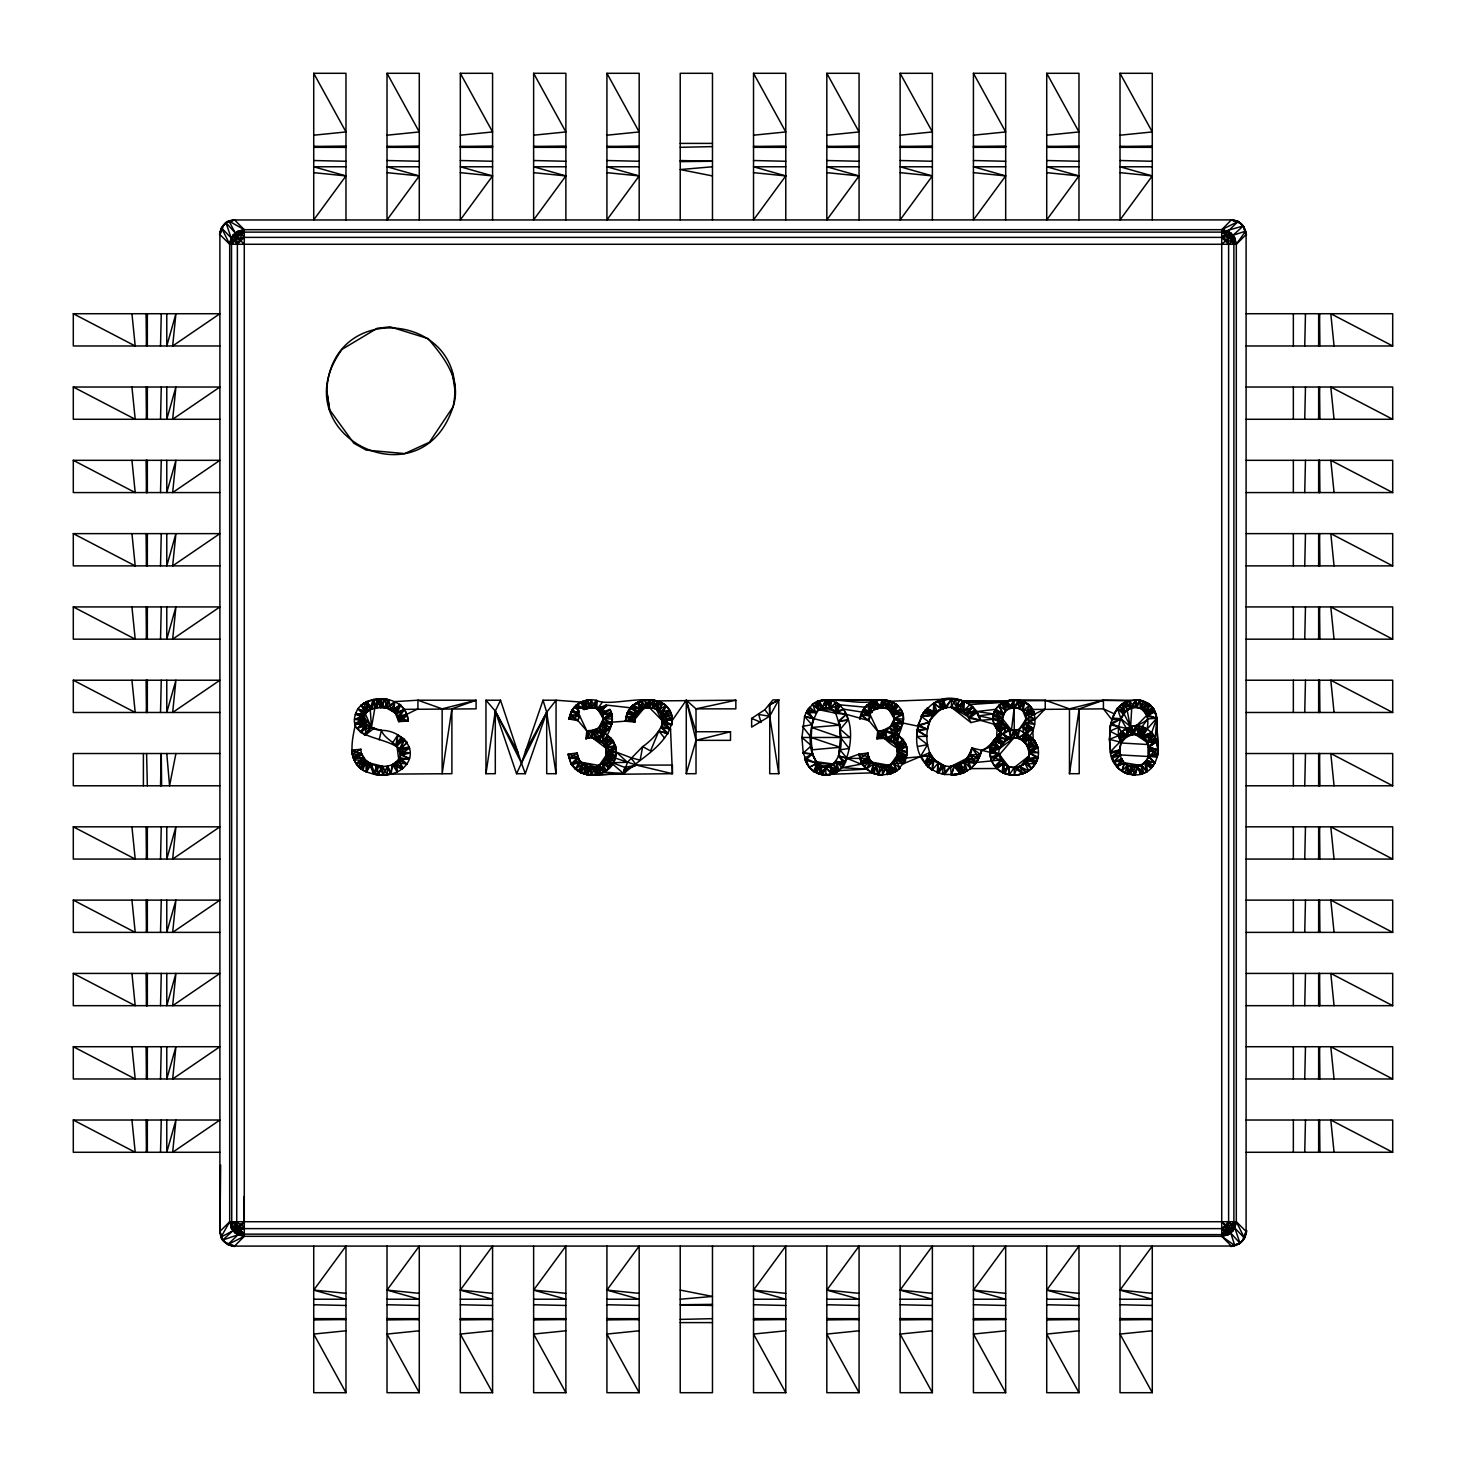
<?xml version="1.0" encoding="UTF-8"?>
<svg xmlns="http://www.w3.org/2000/svg" width="1466" height="1466" viewBox="0 0 1466 1466"><rect width="100%" height="100%" fill="white"/><g stroke="black" fill="none" stroke-linecap="round" stroke-linejoin="round"><path stroke-width="1.5" d="M1121.838 758.765L1116.616 766.626L1121.875 771.208L1127.152 773.755L1131.367 767.085L1137.616 767.194L1140.493 774.341L1146.833 771.757L1144.671 762.925L1151.122 768.312L1155.043 762.668L1148.116 756.364C1156.637 732.963 1120.171 724.497 1119.841 749.896L1112.144 758.179L1113.775 761.807L1121.838 758.765C1130.231 777.64 1155.666 761.495 1148.08 744.545C1139.522 721.95 1119.071 741.521 1110.422 752.076C1111.448 771.666 1137.268 782.862 1151.122 768.312C1163.436 754.55 1155.648 734.411 1156.784 718.175C1156.051 712.164 1152.972 706.245 1147.658 703.075L1141.812 709.068C1122.773 700.711 1113.317 729.665 1121.087 742.987C1111.778 781.836 1168.2 767.891 1142.637 736.592L1147.182 729.023L1156.784 718.175L1155.061 711.615L1150.114 704.798L1139.705 700.217L963.309 700.968L951.544 698.989L890.137 701.261L881.964 699.923L822.279 700.18L816.617 701.738L818.688 709.672C808.169 724.9 804.229 760.744 825.834 767.543C847.403 761.074 841.869 727.612 834.942 711.743C829.884 705.916 820.154 706.191 815.774 712.641L806.135 712.604L804.596 716.434L801.92 737.471L803.24 753.158L812.567 753.945L822.023 774.543L871.977 772.857L882.385 774.928L890.907 773.718L897.082 770.566L905.383 760.872L907.106 751.948L906.501 746.359L892.153 725.652C903.844 707.07 868.66 699.392 868.935 720.649C879.472 733.348 890.192 747.825 907.106 751.948L903.936 763.511L893.215 763.035C884.511 772.399 868.293 765.564 868.019 752.974L858.984 754.202L847.073 758.362L838.552 755.888L840.128 747.275L811.156 737.471L802.488 726.385L811.889 724.717L813.355 718.56L807.253 710.424L809.653 707.107L815.774 712.641L807.253 710.424M220.633 1165.012L219.973 1231.44C219.955 1239.246 226.735 1246.192 234.56 1246.1L1231.44 1246.027C1239.21 1245.898 1246.137 1239.356 1246.1 1231.44L1246.1 234.56C1245.807 226.717 1239.448 219.955 1231.44 219.9L234.56 219.973C226.754 219.955 219.808 226.735 219.9 234.56L219.9 1231.44L222.704 1240.053L227.908 1244.487L234.56 1246.1L244.272 1236.314L244.272 229.686L234.56 219.9L225.947 222.704L221.513 227.908L219.9 234.56L229.686 244.272L1236.314 244.272L1246.1 234.56L1243.296 225.947L1238.092 221.513L1231.44 219.9L1221.728 229.686L1221.728 1236.314L1231.44 1246.1L1240.053 1243.296L1244.487 1238.092L1246.1 1231.44L1236.314 1221.728L229.686 1221.728L219.9 1231.44L222.704 1240.053L237.987 1234.812L244.272 1236.314L1221.728 1236.314L1228.013 1234.812L1233.071 1230.762L1236.314 1221.728L1236.314 244.272L1234.812 237.987L1230.762 232.929L1221.728 229.686L244.272 229.686L237.987 231.188L232.929 235.238L229.686 244.272L229.686 1221.728L232.929 1230.762L237.987 1234.812L227.908 1244.487L244.272 1236.314L231.738 1227.317L229.686 1221.728L221.073 1237.029L222.704 1240.053L232.929 1230.762L231.738 1227.317L231.518 238.372L244.272 229.686L228.971 221.073C220.761 221.439 215.52 248.872 223.528 225.141M366.463 772.014L366.866 761.422L361.131 768.917L355.89 763.291L366.866 761.422L371.393 764.098L374.636 774.323L383.139 774.928L390.359 774.268L392.467 764.666L398.789 760.103C407.273 745.956 384.972 741.576 381.435 730.398L371.429 727.557L364.136 717.094L355.23 714.418L365.859 713.007L370.293 709.581L367.031 701.499L366.885 711.89C357.612 722.17 372.254 729.995 381.435 730.398C398.495 729.885 418.433 746.707 406.888 764.006C396.974 777.383 376.652 777.42 363.037 770.2C346.984 760.726 352.28 739.231 355.377 724.57L364.264 721.052L364.466 715.61L357.796 708.848C370.806 691.879 407.255 696.826 408.079 720.96L398.734 721.675C397.946 706.319 376.817 703.992 366.885 711.89L357.796 708.848C341.633 740.055 386.859 735.346 399.998 749.602C404.891 772.93 360.434 771.244 360.966 749.273L351.84 750.097C352.115 759.48 357.814 768.239 366.463 772.014L371.393 764.098L365.712 760.359L362.102 754.514L351.84 750.097L353.141 757.72L363.989 758.362L358.309 766.297L365.712 760.359L366.463 772.014L369.047 762.906L382.626 766.315L387.171 774.708L387.629 765.948L391.129 774.103L451.894 773.7L451.894 708.848L476.102 700.217L476.102 708.848L404.488 709.361L395.27 712.842L387.592 708.298L385.21 699.245L373.61 699.575L364.044 703.002L366.885 711.89L360.838 705.329L367.031 701.499L372.016 708.829L373.61 699.575L376.359 707.84L380.464 698.989L387.812 699.575L387.592 708.298L395.27 712.842L398.734 721.675L407.291 715.555L404.488 709.361L399.742 704.321L393.658 711.157L394.885 701.609L417.92 700.217L476.102 700.217L442.146 708.848L417.92 700.217L417.92 708.848L406.907 714.254L397.543 716.489L408.079 720.96L407.291 715.555L397.543 716.489L404.488 709.361L396.278 714.162L391.404 709.801L388.618 699.722L372.877 699.722L370.293 709.581L371.429 727.557L364.979 735.327L357.173 728.437L364.264 721.052C362.267 708.683 377.861 706.062 386.859 708.133L394.885 701.609L391.404 709.801L400.804 705.201L396.278 714.162L398.202 718.707L408.079 720.96M996.642 708.023L1004.137 701.829L1014.051 699.923L1014.252 730.398L1018.192 738.296C1025.394 741.32 1030.91 748.118 1028.765 756.163L1014.252 767.543L1009.451 774.543C997.43 773.26 988.267 761.202 990.246 749.254L999.775 748.43C1002.579 736.5 1020.079 734.173 1026.603 744.27L1029.132 752.773L1037.616 758.527C1034.575 770.548 1021.087 776.87 1009.451 774.543L1008.553 766.48L999.482 754.642L971.976 747.935C970.345 768.569 939.999 773.095 931.057 755.668L906.318 757.995L897.577 752.04L896.606 746.506L903.514 740.037L899.025 735.987L882.349 730.764L876.833 738.809L886.985 738.204L899.098 729.885L892.153 725.652L882.349 730.764L880.131 738.076L877.768 730.911C883.686 731.369 889.917 729.188 893.215 724.021L894.278 718.798L892.354 712.311L897.064 705.054C887.26 697.175 870.621 698.256 863.602 709.306L870.364 715.261L877.768 730.911L876.833 738.809C891.273 732.194 905.035 751.893 893.215 763.035L897.064 770.548L887.242 774.506L890.027 765.472L895.634 759.791L900.087 768.257L890.907 773.718L885.391 767.139L882.385 774.928L877.969 774.543L876.503 766.205L873.754 773.608L866.278 769.137L842.015 767.689L871.757 762.192L886.362 766.956L882.385 774.928L877.987 774.561L871.116 772.417L862.613 764.794L847.073 758.362L839.89 749.804L849.18 748.485L840.513 737.471L839.908 725.12L804.596 716.434L811.889 724.717C811.413 738.388 808.481 755.65 819.842 765.93L825.834 767.543L830.251 766.663L836.298 761.532L842.015 767.689L844.416 764.372L838.57 755.851L847.073 758.362L859.791 758.398L868.019 752.974C869.375 778.171 908.407 764.776 895.268 744.068C898.933 732.157 909.616 716.819 897.925 705.824C889.715 698.439 876.027 697.853 867.396 704.889L870.364 715.261L868.935 720.649L846.23 714.308L839.102 721.015L840.513 737.471L838.552 755.888L845.534 762.173L836.298 761.532L834.044 764.116L817.057 763.548L814.4 771.886L809.214 767.341L803.221 753.048L811.394 745.736L801.92 737.471L849.749 737.471L840.293 729.207L848.099 720.081L846.285 714.437L834.942 711.743L840.788 705.622L836.261 702.269L829.884 708.17L828.84 700.088L825.834 699.923L825.743 707.4L828.84 700.088C856.712 705.677 854.403 751.307 840.604 769.009M1017.917 738.241L1014.252 730.398L1013.941 737.783L999.482 754.642L990.246 749.254L993.673 740.458L1008.92 729.372L1014.252 730.398L1011.027 738.058L1010.056 729.793L1005.584 727.063C989.697 706.465 1032.192 698.476 1025.357 723.398L1032.724 728.034L1017.917 738.241L1018.907 729.647L1026.145 719L1034.721 714.07C1029.847 696.277 1001.791 695.25 994.424 711.523L1002.249 718.597L1011.467 730.105L1002.872 722.72L993.801 724.167L980.479 720.337C977.346 707.4 964.665 698.494 951.544 698.989L944.745 708.005C928.913 711.67 925.064 730.783 927.502 744.655L920.758 756.108L927.721 766.535L934.209 760.029L944.764 765.948L944.617 774.506L956.547 774.524L964.793 772.197L964.371 761.899L969.759 754.788L980.406 754.514L981.725 750.409C992.885 745.681 996.752 734.063 1005.584 727.063C1019.988 740.971 1036.517 711.725 1016.579 707.528C1002.268 703.753 996.275 727.576 1011.467 730.105L1014.252 707.308L1018.265 700.253C1036.132 702.031 1039.211 723.746 1029.718 736.207L1022.718 740.367L1028.106 746.945C1035.876 763.988 1009.433 775.99 1001.058 759.956C990.521 741.888 1020.794 728.181 1028.106 746.945L1037.726 747.184C1042.967 766.48 1019.823 781.378 1002.872 772.674L1003.624 763.456L999.482 754.642L990.246 749.254C990.668 737.856 1002.506 735.236 1010.056 729.793L1018.907 729.647L1029.718 736.207L1034.831 740.971L1037.726 747.184L1029.132 752.773C1029.755 765.893 1012.676 771.959 1003.624 763.456L994.754 766.242L1001.058 759.956L1008.571 766.425L1009.451 774.543L1002.872 772.674L1008.571 766.425L1004.815 773.498C994.241 769.43 987.754 757.904 990.65 746.817L999.775 748.43L1013.941 737.783L1016.616 730.196L1017.917 738.241L1011.027 738.058C998.969 734.466 987.699 721.73 995.597 709.342L1003.312 713.795L998.749 705.403L1003.33 702.251L1009.872 700.235L1003.33 702.251L970.016 704.578C919.31 673.902 893.124 763.584 944.617 774.506L950.518 766.626L967.945 757.849L971.976 747.935L980.406 754.514C976.466 766.773 964.298 775.459 951.342 774.928L950.518 766.626L964.371 761.899L970.877 751.856M1131.752 726.458L1126.419 728.4L1110.532 724.882L1109.487 739.322L1121.362 742.437L1118.411 735.73C1124.917 724.662 1139.467 727.667 1147.86 718.908L1146.632 714.84L1141.812 709.068L1142.655 700.766L1139.705 700.217L1141.812 709.068C1148.629 713.209 1148.373 722.152 1147.182 729.023L1141.776 735.969L1144.689 727.649L1138.312 734.484L1131.605 734.301L1131.752 726.458C1148.703 722.317 1162.483 741.521 1157.132 757.134L1148.116 756.364L1158.012 749.786L1156.894 741.539L1153.87 735.565L1142.637 736.592L1151.653 732.652L1156.784 718.175L1153.889 709.379L1150.114 704.798L1143.462 701.005L1140.328 708.261C1132.009 704.889 1123.689 710.973 1120.977 718.798L1110.532 724.882L1109.487 739.322L1110.422 752.076L1120.024 752.443L1111.613 756.676L1120.464 754.935L1148.08 756.493L1157.462 755.686L1148.538 747.257L1155.758 738.681L1151.653 732.652L1141.776 735.969L1141.977 726.751L1147.86 718.908L1156.784 718.175L1157.627 745.095L1155.263 737.764L1151.653 732.652L1144.726 738.406L1153.87 735.565L1147.2 742.291L1134.519 733.99L1131.752 726.458L1122.388 731.131L1118.411 735.73L1109.487 739.322L1110.752 753.634L1119.841 749.896L1120.464 754.935L1113.775 761.807L1119.144 769.027L1124.843 772.912L1129.81 774.36L1134.831 767.543L1135.032 774.928L1127.152 773.755L1127.391 765.289L1141.648 765.545L1146.833 771.757L1146.339 760.487L1155.043 762.668L1148.08 756.493L1148.538 747.257L1156.894 741.539L1147.09 742.016L1151.653 732.652M146.233 313.724L146.6 345.976L147.333 313.724L147.333 345.976M146.233 387.024L146.6 419.276L147.333 387.024L147.333 419.276M146.233 460.324L146.6 492.576L147.333 460.324L147.333 492.576M146.233 533.624L146.6 565.876L147.333 533.624L147.333 565.876M146.233 606.924L146.6 639.176L147.333 606.924L147.333 639.176M146.233 680.224L146.6 712.476L147.333 680.224L147.333 712.476M146.233 826.824L146.6 859.076L147.333 826.824L147.333 859.076M146.233 900.124L146.6 932.376L147.333 900.124L147.333 932.376M146.233 973.424L146.6 1005.676L147.333 973.424L147.333 1005.676M146.233 1046.724L146.6 1078.976L147.333 1046.724L147.333 1078.976M146.233 1120.024L146.6 1152.276L147.333 1120.024L147.333 1152.276M1319.767 345.976L1319.4 313.724L1318.667 345.976L1318.667 313.724M1319.767 419.276L1319.4 387.024L1318.667 419.276L1318.667 387.024M1319.767 492.576L1319.4 460.324L1318.667 492.576L1318.667 460.324M1319.767 565.876L1319.4 533.624L1318.667 565.876L1318.667 533.624M1319.767 639.176L1319.4 606.924L1318.667 639.176L1318.667 606.924M1319.767 712.476L1319.4 680.224L1318.667 712.476L1318.667 680.224M1319.767 785.776L1319.4 753.524L1318.667 785.776L1318.667 753.524M1319.767 859.076L1319.4 826.824L1318.667 859.076L1318.667 826.824M1319.767 932.376L1319.4 900.124L1318.667 932.376L1318.667 900.124M1319.767 1005.676L1319.4 973.424L1318.667 1005.676L1318.667 973.424M1319.767 1078.976L1319.4 1046.724L1318.667 1078.976L1318.667 1046.724M1319.767 1152.276L1319.4 1120.024L1318.667 1152.276L1318.667 1120.024M1003.312 713.795L994.424 711.523L993.233 716.379L1003.092 714.254L998.749 705.403L1005.621 710.644L1001.351 703.46L1006.702 700.858L1005.621 710.644L1002.249 718.597L980.479 720.337L970.95 722.591L951.342 707.308L951.544 698.989L941.337 700.308L933.695 703.405L933.292 714.968L929.224 722.243L917.826 726.146L903.019 723.031L893.674 722.866L889.66 727.979L884.126 730.435L877.768 730.911M571.154 764.024L578.135 757.006L568.057 754.202L571.154 764.024L579.84 760.762L575.35 769.137L582.369 764.061L578.099 771.153L585.575 766.205L591.458 767.433L596.314 774.506L603.882 772.014L623.783 773.7L627.411 762.283L616.178 751.948L615.39 745.681L612.586 740.037L604.34 744.068L592.282 737.783L586.84 730.911L585.905 738.809C596.314 734.374 609.031 743.537 606.356 755.082L636.299 765.087L672.418 773.7L670.53 729.005L649.236 707.4L649.438 699.923L657.446 700.895L735.84 700.217L735.84 708.848L696.02 708.848L686.271 700.217L672.326 720.337C668.02 745.04 640.715 757.94 623.783 773.7C607.327 772.362 583.193 781.928 571.685 764.794L578.594 758.307L577.091 752.974L568.057 754.202L571.154 764.024L580.188 772.417L587.06 774.561L672.418 773.7L672.418 765.087L636.299 765.087L624.809 767.433L604.707 759.791C599.246 770.236 582.332 769.815 578.594 758.307L568.863 758.398L577.091 752.974C577.971 761.935 586.088 769.668 595.434 766.956L596.314 774.506C627.466 768.752 619.275 725.249 586.84 730.911L578.007 720.649L569.981 715.042C573.096 703.478 586.235 697.523 597.395 700.675L595.508 707.895C610.516 713.044 601.115 734.668 586.84 730.911L579.437 715.261L576.468 704.889L587.115 700.235L591.348 707.308C605.66 706.355 607.419 728.895 593.199 730.435L592.282 737.783L606.209 748.301L630.856 757.647L640.147 760.213L642.658 746.615C653.305 739.542 675.313 717.479 654.038 708.06C644.838 705.018 633.843 711.798 634.76 722.078L625.524 721.162L602.746 722.866L598.733 727.979L591.421 730.764L585.905 738.809C602.819 730.911 615.079 756.951 599.099 765.472L596.314 774.506C609.288 772.875 618.872 759.131 615.573 746.359L605.678 746.506L602.581 741.833L602.434 733.788L598.733 727.979L603.351 718.798L611.285 712.274L609.929 709.507L601.427 712.311L594.701 707.693L585.154 708.756L574.287 707.198L581.672 701.701L591.036 699.923L595.508 707.895L588.929 707.528L581.672 701.701L585.154 708.756L591.348 707.308L595.508 707.895M244.272 1236.314L235.238 1233.071L234.468 1221.728L242.128 1224.788L244.272 1228.618L1221.728 1228.618L1226.785 1226.877L1228.618 1221.728L1228.618 244.272L1226.84 234.468L1224.092 230.492L1221.728 229.686L1238.22 221.476L1231.44 219.973L1240.859 223.528C1246.045 227.285 1249.087 246.123 1243.296 225.947L1221.728 232.123L244.272 232.123L234.468 235.238L231.188 237.987L229.686 244.272L221.513 227.908L231.188 237.987L229.686 244.272L232.929 235.238L241.872 234.725L244.272 232.123L237.987 231.188L232.123 244.272L230.492 241.908L235.238 232.929L228.971 221.073L234.56 219.973L225.947 222.704L231.188 237.987L235.238 232.929L244.272 229.686L235.238 232.929L225.947 222.704M376.359 707.84L376.652 699.19L380.885 707.62L385.21 699.245L387.812 699.575M1224.092 230.492L1233.071 235.238L1245.569 231.188L1236.314 244.272L1227.628 231.518L1221.728 232.123L1234.812 237.987L1233.877 244.272L1231.275 241.872L1230.762 232.929L1221.728 229.686L1228.013 231.188L1230.762 234.468L1233.877 244.272L1233.877 1221.728L1234.812 1228.013L1244.487 1238.092L1236.314 1221.728L1234.812 1228.013L1230.762 1233.071L1226.364 1234.629L238.17 1234.134L230.492 1221.728L231.188 1228.013L239.599 1230.487L244.272 1228.618L231.738 1227.317L237.987 1234.812L236.722 1231.752L237.382 244.272L236.283 234.872L244.272 232.123L240.717 230.913L234.468 235.238L234.468 239.16L232.123 244.272M596.314 774.506L597.34 766.388L603.882 772.014L611.175 765.967L614.456 760.872L604.707 759.791L609.16 768.257L603.882 772.014L602.288 763.035L627.411 762.283L642.658 746.615L650.556 750.922L658.82 731.003L667.983 733.605L661.569 726.513L662.65 716.782L672.326 720.337C672.637 694.994 630.563 692.813 626.294 716.654L634.76 722.078C632.945 704.596 662.925 702.067 663.09 720.136L672.326 720.337C669.211 683.596 615.189 709.068 596.149 700.4L597.413 708.719L603.351 718.798L612.092 723.031L612.073 714.602L609.929 709.507L602.728 714.767L611.285 712.274C614.346 722.591 609.013 733.916 602.581 741.833L610.974 738.314L612.586 740.037L606.209 748.301L605.605 757.995L611.175 765.967C604.578 773.956 593.528 776.357 583.743 773.901L585.575 766.205L580.188 772.417L582.369 764.061L581.049 772.857L587.041 774.543L591.458 767.433C598.586 767.359 605.11 762.192 606.356 755.082L616.178 751.948L606.649 752.04L615.39 757.995L605.605 757.995L623.783 773.7L624.809 767.433L623.783 773.7M660.763 702.214L660.341 712.384L662.797 722.426L671.868 724.772L672.088 717.625L662.137 715.206L657.538 709.801L658.399 701.188C647.88 698.384 634.815 700.418 628.749 710.295L636.427 714.51L634.98 719.128L625.524 721.162C625.817 712.073 632.066 704.101 640.55 701.078L644.16 708.078L634.98 719.128L640.495 709.929L637.307 702.452L644.16 708.078L649.438 699.923L654.038 708.06L658.399 701.188L666.169 705.769L662.137 715.206L671.63 714.932L662.65 716.782L669.559 710.02L660.341 712.384L666.169 705.769L660.763 702.214L656.255 708.994L662.797 722.426L663.09 720.136L666.499 718.065M846.23 714.308L836.298 713.356L830.232 708.335L830.617 700.327L878.042 700.235C858.27 706.429 836.518 696.057 816.617 701.738M873.754 773.608L873.296 764.061L866.278 769.137L839.12 770.621C832.816 775.587 823.892 775.899 816.599 773.15L817.057 763.548L804.651 758.014L812.567 753.945L811.541 747.33M396.956 745.901L397.707 735.107L407.2 742.547L399.998 749.602L409.674 748.118L400.896 753.799L409.179 759.351L400.09 757.812L396.315 762.595L397.249 772.051L392.467 764.666L398.789 760.103L409.564 758.124L400.786 755.1L396.956 745.901L402.454 737.746L407.2 742.547L399.577 748.796L400.786 755.1L410.223 752.974L400.584 751.618L409.326 746.945L399.577 748.796L404.323 739.304L396.956 745.901L398.789 760.103L402.124 769.192L392.467 764.666L391.129 774.103L383.139 774.928L374.636 774.323L376.267 765.673L377.587 774.671L382.626 766.315L383.139 774.928L373.72 774.158L369.047 762.906L359.94 767.946L365.712 760.359L354.039 759.864L362.102 754.514L352.243 753.964L360.966 749.273M1019.017 774.543C1028.179 773.242 1035.821 766.022 1037.91 757.079L1029.132 752.773L1037.873 747.862L1034.831 740.971L1031.954 737.874L1024.826 742.034L1022.865 727.118L1025.357 723.398L1034.611 724.277L1026.145 719L1022.773 710.698L1024.917 702.306L1019.438 708.353L1009.579 708.078L1004.137 701.829L1005.621 710.644L1003.33 702.251L1001.351 703.46L1009.579 708.078L1014.051 699.923L1045.24 700.217L1069.465 708.848L1103.422 700.217L1128.875 700.821L1135.344 707.308L1135.857 699.923L1142.655 700.766M1144.689 727.649L1138.532 734.521L1139.137 726.256L1138.312 734.484L1141.977 726.751L1147.182 729.023L1138.532 734.521L1131.715 734.283L1125.595 701.921L1135.857 699.923L1137.048 707.455L1139.705 700.217L1140.328 708.261L1144.47 711.212L1146.632 714.84L1156.784 718.175L1155.263 737.764L1147.2 742.291L1138.532 734.521L1136.26 725.982L1153.43 708.683L1147.658 703.075M946.395 699.355L933.695 703.405L935.18 713.081L927.153 708.206L923.049 713.337L918.082 725.029L929.224 722.243L932.797 715.536L939.761 709.91L944.745 708.005L938.991 701.096L941.978 708.903L937.232 711.358L925.761 709.654L921.216 716.379L933.292 714.968C939.046 708.188 948.612 706.154 957.078 707.931L964.298 701.389L963.547 710.955L966.809 714.29L970.95 722.591M840.513 737.471L811.596 727.448L813.318 718.597L806.135 712.604L812.549 704.175L818.688 709.672L830.617 700.327L819.402 700.693L818.688 709.672L836.298 713.356L843.591 709.159L861.99 712.073L870.364 715.261L860.89 715.206L859.901 719C861.33 705.531 875.605 697.211 888.323 700.675L886.435 707.895L890.907 710.534L893.49 714.29L894.278 718.798L889.66 727.979L893.362 733.788L893.509 741.833L895.268 744.068L905.585 743.72L907.106 751.948L906.318 757.995L896.532 757.995L903.936 763.511L929.646 752.718L935.949 761.587L943.389 765.564L942.418 774.176L950.518 766.626L959.735 764.739L967.945 757.849L976.429 762.43L1001.058 759.956L996.697 768.514L970.73 768.624L964.371 761.899L959.735 764.739L960.743 773.736L951.342 774.928L954.054 766.315L961.971 763.529M928.106 766.92L932.962 758.692L929.646 752.718L931.057 755.668L925.981 764.757L932.046 770.108L938.112 763.181L937.086 772.564L943.389 765.564L932.962 758.692L924.716 763.181L929.646 752.718L932.504 758.087L927.721 766.535L932.046 770.108L932.962 758.692L929.646 752.718L927.502 744.655L916.855 736.445L917.826 726.146L927.483 729.188L930.269 719.769L939.761 709.91M1006.519 739.634L997.155 737.05L993.673 740.458L1001.626 744.307L1006.519 739.634L1004.082 733.898L1005.584 727.063L999.391 731.571L1003.019 723.178L993.013 718.908L994.424 711.523L1003.092 714.254L995.597 709.342C987.406 722.17 999.024 733.916 1010.587 738.149L1018.192 738.296L1018.907 729.647M917.826 726.146L916.855 736.445L926.915 736.353L917.295 729.811L927.483 729.188L918.082 725.029M1018.192 738.296L1024.606 733.88L1029.205 735.895L1028.106 746.945L1037.103 745.223L1029.132 752.773L1038.368 752.663L1028.839 749.804L1037.726 747.184M326.79 390.927C330.931 296.517 471.795 313.614 453.214 406.284C421.896 505.66 279.603 434.211 342.128 349.311L377.183 328.292L390.121 326.808L428.017 338.591C444.4 357.741 461.973 380.079 453.104 406.778L429.446 442.237L404.689 453.58L366.188 450.099L353.856 443.263L329.63 409.82L326.79 390.927L329.63 409.82M899.098 729.885L893.674 722.866L900.949 727.631L895.799 732.487L893.509 741.833L899.025 735.987L896.606 746.506L906.501 746.359L897.577 752.04L907.106 751.948C907.967 738.974 894.755 733.018 884.126 730.435L887.242 738.278C897.98 733.44 908.81 721.62 900.857 709.507L892.354 712.311L888.341 708.719L882.275 707.308L874.945 709.489L867.396 704.889L862.393 711.267L859.901 719M901.902 738.314L903.514 740.037L895.268 744.068L883.21 737.783L884.126 730.435M640.495 709.929L632.707 705.348L636.427 714.51L627.173 713.429L625.524 721.162L627.54 712.513L637.289 713.117L641.833 709.068L637.783 702.196L630.398 707.95L627.173 713.429L635.456 716.764L634.76 722.078L626.294 716.654L625.524 721.162L635.419 716.892L627.54 712.513L632.707 705.348L641.833 709.068L641.503 700.821L646.341 707.638L654.038 708.06L653.983 700.253L646.341 707.638L644.93 700.217L649.236 707.4L656.255 708.994L657.446 700.895L663.31 703.68L657.538 709.801L666.169 705.769M1121.087 742.987L1124.11 738.406L1109.799 731.168C1110.715 719.989 1114.801 707.125 1125.595 701.921L1131.734 707.748L1130.652 726.733L1127.299 735.877L1121.087 742.987L1148.08 744.545L1148.538 753.689M840.128 727.631L839.102 721.015L846.285 714.437L843.591 709.159L834.942 711.743L836.261 702.269L830.232 708.335L822.243 707.913L819.402 700.693M1156.784 718.175L1147.108 716.159L1153.889 709.379L1144.47 711.212L1145.807 701.994L1140.328 708.261L1150.114 704.798L1146.027 713.575L1155.061 711.615L1147.108 716.159L1144.47 711.212L1150.114 704.798L1141.812 709.068M451.894 708.848L442.146 773.7L442.146 708.848M485.961 773.7L495.306 711.102L500.529 700.217L485.961 700.217L485.961 773.7L495.306 773.7L495.306 711.102L485.961 700.217M1079.214 708.848L1079.214 773.7L1069.465 773.7L1079.214 708.848L1103.422 700.217L1103.422 708.848L1111.851 719.659L1120.977 718.798L1130.652 726.733L1119.896 705.861L1125.32 711.835L1120.977 718.798L1110.88 723.123L1118.925 727.136L1124.11 738.406L1120.262 733.312L1127.152 735.987L1134.519 733.99L1136.26 725.982L1141.977 726.751L1138.532 734.521M893.875 772.527L888.268 766.388L890.907 773.718L882.385 767.433L877.969 774.543L871.977 772.857L873.296 764.061L871.116 772.417L877.987 774.561L882.385 767.433L888.268 766.388L897.082 770.566L893.215 763.035L900.087 768.257L894.81 772.014L887.242 774.506L886.362 766.956L879.912 767.213L871.757 762.192L866.278 769.137L860.799 761.532L858.984 754.202L869.063 757.006L862.081 764.024L866.278 769.137L870.767 760.762L860.799 761.532L864.042 766.681L870.767 760.762L862.081 764.024L858.984 754.202L862.613 764.794L869.521 758.307L859.791 758.398M1140.493 774.341L1141.867 765.399L1146.174 760.762L1155.043 762.668M606.209 748.301L615.39 745.681L610.974 738.314L598.733 727.979L606.246 731.589L610.021 727.631L602.288 724.021L611.817 723.984L612.367 716.233L609.929 709.507L602.563 714.29L612.073 714.602L603.351 718.798L602.288 724.021L606.246 731.589L596.057 738.204L591.421 730.764L602.434 733.788L610.021 727.631L611.817 723.984L603.351 718.798L601.427 712.311L606.136 705.054L641.833 709.068M900.857 709.507L893.655 714.767L902.69 713.539L894.278 718.798L903.313 721.529L893.215 724.021L900.949 727.631L897.174 731.589L893.215 724.021L902.744 723.984L903.514 719L894.278 718.798L888.341 708.719L890.137 701.261L897.064 705.054L890.907 710.534L893.106 702.489L897.925 705.824L893.49 714.29L903.001 714.602L900.857 709.507L893.49 714.29L902.085 712M380.464 698.989L380.885 707.62L384.568 699.172L386.859 708.133L388.618 699.722L384.257 707.785L380.464 698.989L374.893 708.041L371.429 727.557L376.377 729.152L370.073 726.971L360.178 732.01L366.812 725.157L364.136 717.094L354.607 719.311L364.264 721.052L366.812 725.157L371.429 727.557L361.332 704.889L368.003 710.845L367.031 701.499M373.867 728.437L364.979 735.327L366.812 725.157L355.084 723.544L363.953 718.597L355.597 713.264L364.466 715.61L354.607 719.311L363.953 718.597M399.998 749.602L404.524 739.487L395.875 745.149L397.707 735.107L392.265 743.427M943.334 699.813L943.939 708.206L938.423 701.298L941.63 709.031L946.376 707.693L943.334 699.813L941.63 709.031L933.695 703.405L937.232 711.358L933.292 714.968L923.049 713.337M995.597 709.342L965.526 712.842L959.772 708.848L951.342 707.308L965.526 712.842L973.186 707.51L963.547 710.955L957.078 707.931L955.447 699.227L951.342 707.308L957.206 707.968L963.309 700.968C971.793 704.175 978.042 711.706 980.479 720.337L968.531 716.856L963.547 710.955L957.206 707.968L958.801 699.685M175.92 753.524L169.561 785.776L166.776 753.524M594.701 707.693L596.149 700.4L591.348 707.308L584.018 709.489L576.468 704.889L571.465 711.267L568.973 719L578.007 720.649L579.437 715.261L572.381 709.727L568.973 719L579.217 715.829L578.007 720.649L569.962 715.206L568.973 719L572.381 709.727M1009.451 774.543L1001.938 772.179L1003.642 763.474L994.754 766.242M1129.81 774.36L1131.367 767.085L1141.648 765.545L1141.812 773.993L1137.488 767.231L1131.385 767.103L1129.81 774.36L1127.391 765.289L1121.875 771.208L1124.459 762.796L1141.648 765.545M932.046 770.108L934.209 760.029M959.314 699.758L957.078 707.931L963.547 710.955L970.016 704.578L976.576 711.578L993.655 713.905L1002.249 718.597L1003.019 723.178L995.726 727.979L1005.584 727.063L1003.99 733.88L1006.83 739.487L999.775 748.43L992.39 742.584M379.181 739.89L381.435 730.398M879.912 767.213L877.969 774.543L876.027 765.948L871.757 762.192L890.027 765.472L897.064 770.548M363.037 770.2L365.712 760.359L355.89 763.291L363.989 758.362L352.701 756.254L362.102 754.514M897.174 731.589L889.66 727.979L895.799 732.487L890.467 739.56L883.21 737.783L885.299 730.105L893.362 733.788L890.467 739.56L895.268 744.068M606.997 705.824L599.979 710.534L601.078 706.502M1019.438 708.353L1021.49 700.876L1026.896 703.533L1032.742 709.471L1103.422 708.848L1114.27 713.832L1117.385 708.335L1122.608 703.643L1128.875 700.821L1131.734 707.748L1135.857 699.923L1130.872 708.005L1125.32 711.835L1117.385 708.335L1111.851 719.659L1114.27 713.832M588.929 707.528L591.036 699.923L583.944 700.858L584.018 709.489L591.348 707.308L591.036 699.923M1013.941 737.783L1006.83 739.487L1001.791 744.05L998.767 735.987L999.904 731.919M686.271 773.7L696.02 740.348L686.271 700.217L686.271 773.7L696.02 773.7L696.02 708.848L735.84 700.217M1028.765 756.163L1022.773 765.124L1027.849 759.26L1028.765 756.163L1020.061 766.59L1022.645 773.81L1028.729 770.768L1024.972 763.383L1028.161 758.527L1037.91 757.079M1230.762 1233.071L1225.741 1230.927L1225.356 1225.045L1221.728 1221.728L1226.785 1226.877L1224.128 1231.275L1221.728 1228.618L1228.618 1221.728L1229.717 1231.128L1221.728 1233.877L1234.115 1226.217L1228.618 1221.728L1225.741 1230.927L1226.364 1234.629L1221.728 1236.314L1234.812 1245.569L1230.762 1233.071L1236.314 1221.728L1233.071 1230.762L1224.128 1231.275L1221.728 1233.877L1228.013 1234.812L1233.877 1221.728L1234.482 1227.628L1221.728 1236.314L1230.762 1233.071L1240.053 1243.296C1219.785 1249.215 1238.807 1246.008 1242.472 1240.859C1247.254 1234.097 1248.995 1221.709 1242.472 1240.859M1121.875 771.208L1124.495 762.851L1116.616 766.626L1123.029 760.872L1113.775 761.807L1120.555 754.898L1112.144 758.179L1119.144 769.027M1127.391 765.289L1124.843 772.912L1135.032 774.928L1137.488 767.231L1143.737 773.278L1141.867 765.399L1146.833 771.757L1146.174 760.762L1153.266 765.637L1144.671 762.925M960.157 764.574L963.748 772.692L951.342 774.928L954.256 766.315L960.157 764.574L967.34 770.823L964.371 761.899L975.715 763.383L969.759 754.788L978.793 758.49L966.552 759.608L970.73 768.624L976.429 762.43L969.686 754.953L971.976 747.935L978.995 757.995L981.725 750.409L990.65 746.817M543.025 700.217L546.708 712.238L546.708 773.7L556.054 773.7L556.054 700.217L543.025 700.217L521.475 763.126L516.545 773.7L525.268 773.7L546.708 712.238L556.054 700.217L580.903 702.067L587.115 700.235L585.154 708.756L576.468 704.889L578.813 708.609M1135.032 774.928L1131.385 767.103L1135.032 774.928L1137.616 767.194M822.023 774.543L821.381 766.608L830.251 766.663L835.07 773.095L832.285 774.14L825.834 767.543L822.023 774.543L813.905 771.592L816.727 763.218L805.475 760.139L812.549 753.872L803.221 753.048M961.384 709.654L964.298 701.389M1221.728 244.272L1231.128 236.283L1221.728 237.382L244.272 237.382L241.872 234.725L237.382 244.272L231.518 238.372M371.393 764.098L373.72 774.158L376.89 765.82L378.393 774.744L382.626 766.315M896.276 734.704L893.509 741.833L898.438 735.657L903.514 740.037M238.17 1234.134L239.599 1230.487L237.913 1225.594L234.468 1221.728M944.764 765.948L938.13 772.967L941.355 764.794M646.341 707.638L649.438 699.923M1029.718 736.207L1022.865 727.118L1026.145 719L1035.381 719.11L1045.24 708.848L1045.24 700.217M897.064 705.054L888.341 708.719L893.106 702.489L886.435 707.895L882.275 707.308L874.945 709.489L871.83 702.067L865.215 707.198L839.963 704.834L836.298 713.356L830.232 708.335L822.243 707.913L825.834 699.923L831.772 700.583L829.884 708.17L825.834 699.923L822.279 700.18L878.042 700.235M365.181 723.196L361.057 732.78L366.812 725.157L357.173 728.437L365.181 723.196L355.377 724.57M981.725 750.409L976.429 762.43L978.134 759.48M847.073 758.362L844.416 764.372L836.298 761.532L836.811 772.142C824.57 779.252 807.601 772.124 804.651 758.014C808.316 771.391 822.298 778.373 835.07 773.095M959.772 708.848L963.309 700.968L1003.33 702.251L966.735 702.617M816.599 773.15L819.842 765.93L822.683 774.671L825.834 767.543L832.12 774.176L830.251 766.663L834.044 764.116L815.371 761.587M834.942 711.743L838.644 703.808M1018.265 700.253L1018.87 708.115L1022.37 701.151L1029.535 705.513L1025.339 714.492L1035.381 719.11L1025.137 723.929L1030.836 730.141L1024.606 733.88L1021.6 739.652L1026.951 734.814L1024.826 742.034L1029.205 735.895L1031.954 737.874L1028.106 746.945L1036.059 743.042L1029.205 735.895L1024.606 733.88L1022.718 740.367L1033.2 739.121L1037.873 747.862L1034.831 740.971L1029.205 735.895M1014.252 730.398L1010.587 738.149L1008.92 729.372M825.834 699.923L817.332 701.408L818.504 709.819L812.549 704.175L817.332 701.408L821.876 708.023L825.834 699.923L819.567 700.656L812.549 704.175L815.774 712.641L808.133 709.031M556.054 773.7L546.708 712.238L521.475 763.126L525.268 773.7M596.057 738.204L596.057 729.408L602.434 733.788L599.539 739.56L592.282 737.783L591.421 730.764M602.563 714.29L604.34 710.918M395.27 712.842L399.742 704.321M525.359 751.325L546.708 712.238M1131.715 734.283L1136.26 725.982L1138.312 734.484M778.739 699.923L769.705 716.233L751.637 727.118L751.637 718.395L764.885 709.709L772.894 699.923L778.739 699.923L778.739 773.7L769.705 773.7L769.778 704.633L778.739 699.923L769.338 705.183L769.705 716.233L778.739 773.7M1128.875 700.821L1130.872 708.005L1122.608 703.643L1124.074 713.264L1117.385 708.335L1120.977 718.798L1126.419 728.4L1131.605 734.301L1136.26 725.982M575.35 769.137L580.829 762.192L585.099 765.948L581.049 772.857L591.458 774.928L595.434 766.956L580.829 762.192L571.685 764.794M871.977 772.857L876.027 765.948M946.376 707.693L951.544 698.989L957.206 707.968M364.979 735.327L370.073 726.971M657.446 700.895L653.158 707.84L654.074 700.29L649.236 707.4M1135.344 707.308L1139.705 700.217M611.175 765.967L602.288 763.035L606.154 770.566L597.34 766.388L599.979 773.718L591.458 767.433L587.041 774.543L585.099 765.948M935.18 713.081L925.101 710.424L921.216 716.379L929.224 722.243M865.215 707.198L860.89 715.206L868.935 720.649L860.909 715.042L870.144 715.829L863.804 708.976L872.087 712.329L869.924 703.149L876.082 708.756L875.037 700.803L879.857 707.528L886.435 707.895L885.171 700.125L882.275 707.308L874.872 700.858L881.964 699.923L886.435 707.895M404.488 709.361L398.202 718.707L407.291 715.555M395.875 745.149L401.317 737.013M600.987 773.388L599.099 765.472L606.356 755.082L615.812 755.558L606.649 752.04L615.573 746.359M891.914 773.388L890.027 765.472L897.284 755.082L897.137 748.301L905.585 743.72M244.089 1196.549L244.272 1221.728L242.128 1224.788L237.913 1225.594L234.23 1229.131M890.137 701.261L885.629 707.693L885.611 700.18L882.275 707.308L881.964 699.923L879.857 707.528L872.6 701.701L876.082 708.756L867.396 704.889L862.393 711.267L870.144 715.829M1227.628 231.518L1221.728 237.382L1228.618 244.272L1231.275 241.872L1235.16 241.139M373.72 774.158L379.419 766.15L383.139 774.928L387.629 765.948L390.359 774.268M895.634 704.01L890.907 710.534L897.925 705.824M969.228 718.248L975.33 709.856L980.479 720.337L969.228 718.248L977.144 712.476L966.809 714.29L972.801 707.107L963.547 710.955L963.309 700.968M345.976 166.776L313.724 166.776L345.976 175.92L313.724 219.9L313.724 73.3L345.976 73.3L345.976 219.9M419.276 166.776L387.024 166.776L419.276 175.92L387.024 219.9L387.024 73.3L419.276 73.3L419.276 219.9M492.576 166.776L460.324 166.776L492.576 175.92L460.324 219.9L460.324 73.3L492.576 73.3L492.576 219.9M565.876 166.776L533.624 166.776L565.876 175.92L533.624 219.9L533.624 73.3L565.876 73.3L565.876 219.9M639.176 166.776L606.924 166.776L639.176 175.92L606.924 219.9L606.924 73.3L639.176 73.3L639.176 219.9M785.776 166.776L753.524 166.776L785.776 175.92L753.524 219.9L753.524 73.3L785.776 73.3L785.776 219.9M859.076 166.776L826.824 166.776L859.076 175.92L826.824 219.9L826.824 73.3L859.076 73.3L859.076 219.9M932.376 166.776L900.124 166.776L932.376 175.92L900.124 219.9L900.124 73.3L932.376 73.3L932.376 219.9M1005.676 166.776L973.424 166.776L1005.676 175.92L973.424 219.9L973.424 73.3L1005.676 73.3L1005.676 219.9M1078.976 166.776L1046.724 166.776L1078.976 175.92L1046.724 219.9L1046.724 73.3L1078.976 73.3L1078.976 219.9M313.724 1299.224L345.976 1299.224L313.724 1290.08L345.976 1246.1L345.976 1392.7L313.724 1392.7L313.724 1246.1M1152.276 166.776L1120.024 166.776L1152.276 175.92L1120.024 219.9L1120.024 73.3L1152.276 73.3L1152.276 219.9M387.024 1299.224L419.276 1299.224L387.024 1290.08L419.276 1246.1L419.276 1392.7L387.024 1392.7L387.024 1246.1M460.324 1299.224L492.576 1299.224L460.324 1290.08L492.576 1246.1L492.576 1392.7L460.324 1392.7L460.324 1246.1M533.624 1299.224L565.876 1299.224L533.624 1290.08L565.876 1246.1L565.876 1392.7L533.624 1392.7L533.624 1246.1M606.924 1299.224L639.176 1299.224L606.924 1290.08L639.176 1246.1L639.176 1392.7L606.924 1392.7L606.924 1246.1M753.524 1299.224L785.776 1299.224L753.524 1290.08L785.776 1246.1L785.776 1392.7L753.524 1392.7L753.524 1246.1M826.824 1299.224L859.076 1299.224L826.824 1290.08L859.076 1246.1L859.076 1392.7L826.824 1392.7L826.824 1246.1M900.124 1299.224L932.376 1299.224L900.124 1290.08L932.376 1246.1L932.376 1392.7L900.124 1392.7L900.124 1246.1M973.424 1299.224L1005.676 1299.224L973.424 1290.08L1005.676 1246.1L1005.676 1392.7L973.424 1392.7L973.424 1246.1M1046.724 1299.224L1078.976 1299.224L1046.724 1290.08L1078.976 1246.1L1078.976 1392.7L1046.724 1392.7L1046.724 1246.1M1120.024 1299.224L1152.276 1299.224L1120.024 1290.08L1152.276 1246.1L1152.276 1392.7L1120.024 1392.7L1120.024 1246.1M602.178 702.489L597.413 708.719L606.136 705.054L599.979 710.534M583.743 773.901L588.984 767.213L580.829 762.192L599.099 765.472L606.136 770.548M1031.221 707.437L1025.339 714.492L1034.721 714.07L1045.24 708.848M993.655 713.905L978.793 715.811L993.013 718.908L1002.872 722.72L997.045 729.5L996.623 737.49L1001.791 744.05L993.673 740.458L999.702 748.686L990.026 752.461L991.639 761.221L999.427 754.697L990.026 752.461L991.584 744.16L999.702 748.686L990.246 749.254M1122.608 740.348L1118.411 735.73L1122.388 731.131L1127.152 735.987L1129.022 727.264L1131.605 734.301M871.116 772.417L876.503 766.205M924.716 763.181L931.112 755.815L920.758 756.108M1152.129 706.997L1146.027 713.575L1153.889 709.379M925.981 764.757L932.504 758.087L935.949 761.587M230.492 241.908L234.468 239.16L244.272 237.382L237.382 244.272L234.468 239.16L244.272 232.123M1233.877 1221.728L1225.741 1230.927L1221.728 1228.618M1018.87 708.115L1024.917 702.306M813.905 771.592L819.842 765.93L819.549 774.14L825.834 767.543L825.834 774.928M1025.137 723.929L1032.724 728.034L1028.656 731.9L1022.865 727.118L1032.724 728.034L1033.2 739.121L1028.106 746.945L1034.831 740.971M1153.87 735.565L1147.09 742.016L1155.758 738.681L1158.012 749.786L1148.776 750.409L1157.774 753.487L1148.116 756.364M832.12 774.176L829.958 766.755L836.811 772.142L843.536 765.747L836.298 761.532L839.12 770.621L830.251 766.663M387.592 708.298L394.885 701.609M1243.296 225.947L1233.071 235.238L1236.314 244.272L1233.071 235.238L1228.013 231.188L1238.092 221.513L1240.859 223.528M1014.252 707.308L1021.49 700.876M1027.684 732.469L1032.724 728.034M1001.938 772.179L1008.553 766.48M393.658 711.157L400.804 705.201M1111.613 756.676L1119.841 749.896L1110.422 752.076M232.123 1221.728L237.18 1227.39L244.272 1221.728M1029.535 705.513L1022.773 710.698L1016.579 707.528M1034.721 714.07L1025.504 714.987L1032.742 709.471L1022.773 710.698L1022.37 701.151M602.434 733.788L596.314 738.278L593.199 730.435M1003.624 763.456L996.697 768.514L1003.642 763.474L1004.815 773.498M669.559 710.02L662.137 715.206L670.823 712.384L662.65 716.782M632.707 705.348L637.289 713.117L630.398 707.95L640.55 701.078M1032.742 709.471L1025.339 714.492L1033.933 711.67L1025.504 714.987M1148.556 747.165L1158.012 749.786L1148.538 747.257L1156.894 741.539L1147.2 742.291M662.449 724.039L672.088 717.625L663.09 720.136L671.868 724.772L662.449 724.039L670.53 729.005L660.983 727.667L667.891 733.751L658.82 731.003L664.519 737.984M814.4 771.886L809.214 767.341L816.727 763.218M860.799 761.532L869.063 757.006M896.606 746.506L904.797 742.144M232.929 1230.762L221.073 1237.029C221.549 1245.239 248.78 1250.516 225.141 1242.472M966.809 714.29L975.33 709.856M809.214 767.341L817.057 763.548M902.744 723.984L894.278 718.798L903.001 714.602M1116.616 766.626L1124.495 762.851M994.773 726.366L1002.872 722.72M623.966 770.511L636.299 765.087L630.856 757.647M1109.799 731.168L1118.925 727.136M1035.381 719.11L1025.357 723.398L1030.836 730.141L1022.865 727.118M990.759 758.398L999.427 754.697L990.485 756.932L1001.058 759.956M353.141 757.72L361.919 754.019L351.84 750.097M624.113 770.163L636.299 765.087M1146.632 714.84L1155.061 711.615M830.232 708.335L839.963 704.834M606.649 752.04L615.977 748.778L605.678 746.506L608.097 735.987L613.869 742.144L605.678 746.506L610.974 738.314L604.34 744.068L608.097 735.987L602.581 741.833L604.872 732.487L610.021 727.631L602.746 722.866L608.17 729.885L601.225 725.652L604.872 732.487L599.539 739.56L596.057 729.408M236.283 234.872L239.215 239.123L244.272 237.382M1005.584 727.063L997.045 729.5L993.801 724.167M612.367 716.233L603.351 718.798L612.586 719M1144.47 711.212L1153.43 708.683L1155.996 714.437M956.547 774.524L964.793 772.197L959.735 764.739M355.084 723.544L364.264 721.052M730.508 731.736L696.02 740.348L730.508 740.348L730.508 731.736L696.02 731.736L686.271 700.217M897.137 748.301L906.464 746.212L897.302 749.236L907.106 751.948M821.381 766.608L834.044 764.116M917.789 746.487L927.502 744.655M1003.019 723.178L993.985 724.662L1002.451 720.924L993.013 718.908M568.863 758.398L578.135 757.006M927.483 729.188L917.166 730.691L926.915 736.353M313.724 135.202L345.976 131.94L313.724 73.3M387.024 135.202L419.276 131.94L387.024 73.3M460.324 135.202L492.576 131.94L460.324 73.3M533.624 135.202L565.876 131.94L533.624 73.3M606.924 135.202L639.176 131.94L606.924 73.3M753.524 135.202L785.776 131.94L753.524 73.3M826.824 135.202L859.076 131.94L826.824 73.3M900.124 135.202L932.376 131.94L900.124 73.3M973.424 135.202L1005.676 131.94L973.424 73.3M1046.724 135.202L1078.976 131.94L1046.724 73.3M1120.024 135.202L1152.276 131.94L1120.024 73.3M345.976 1330.798L313.724 1334.06L345.976 1392.7M419.276 1330.798L387.024 1334.06L419.276 1392.7M492.576 1330.798L460.324 1334.06L492.576 1392.7M565.876 1330.798L533.624 1334.06L565.876 1392.7M639.176 1330.798L606.924 1334.06L639.176 1392.7M785.776 1330.798L753.524 1334.06L785.776 1392.7M859.076 1330.798L826.824 1334.06L859.076 1392.7M932.376 1330.798L900.124 1334.06L932.376 1392.7M1005.676 1330.798L973.424 1334.06L1005.676 1392.7M1078.976 1330.798L1046.724 1334.06L1078.976 1392.7M1152.276 1330.798L1120.024 1334.06L1152.276 1392.7M840.128 747.275L811.779 749.841L811.156 737.471M400.896 753.799L410.223 752.974M712.476 166.776L680.224 169.561L712.476 175.92M950.518 766.626L954.054 766.315L960.743 773.736L957.096 765.765M680.224 1299.224L712.476 1296.439L680.224 1290.08M811.596 727.448L839.908 725.12M1027.849 759.26L1037.616 758.527L1035.362 763.896L1024.972 763.383L1031.697 768.514L1026.786 761.074L1036.737 761.312L1028.161 758.527L1035.362 763.896L1027.849 759.26L1036.737 761.312M932.797 715.536L921.216 716.379L925.761 709.654L932.797 715.536L924.313 711.523M313.724 147.333L345.976 147.333L313.724 146.6L345.976 146.233M387.024 147.333L419.276 147.333L387.024 146.6L419.276 146.233M460.324 147.333L492.576 147.333L460.324 146.6L492.576 146.233M533.624 147.333L565.876 147.333L533.624 146.6L565.876 146.233M606.924 147.333L639.176 147.333L606.924 146.6L639.176 146.233M753.524 147.333L785.776 147.333L753.524 146.6L785.776 146.233M826.824 147.333L859.076 147.333L826.824 146.6L859.076 146.233M900.124 147.333L932.376 147.333L900.124 146.6L932.376 146.233M973.424 147.333L1005.676 147.333L973.424 146.6L1005.676 146.233M1046.724 147.333L1078.976 147.333L1046.724 146.6L1078.976 146.233M1120.024 147.333L1152.276 147.333L1120.024 146.6L1152.276 146.233M680.224 161.626L712.476 161.26L680.224 160.527M712.476 1304.373L680.224 1304.74L712.476 1305.473M313.724 1319.767L345.976 1319.4L313.724 1318.667L345.976 1318.667M387.024 1319.767L419.276 1319.4L387.024 1318.667L419.276 1318.667M460.324 1319.767L492.576 1319.4L460.324 1318.667L492.576 1318.667M533.624 1319.767L565.876 1319.4L533.624 1318.667L565.876 1318.667M606.924 1319.767L639.176 1319.4L606.924 1318.667L639.176 1318.667M753.524 1319.767L785.776 1319.4L753.524 1318.667L785.776 1318.667M826.824 1319.767L859.076 1319.4L826.824 1318.667L859.076 1318.667M900.124 1319.767L932.376 1319.4L900.124 1318.667L932.376 1318.667M973.424 1319.767L1005.676 1319.4L973.424 1318.667L1005.676 1318.667M1046.724 1319.767L1078.976 1319.4L1046.724 1318.667L1078.976 1318.667M1120.024 1319.767L1152.276 1319.4L1120.024 1318.667L1152.276 1318.667M680.224 143.393L712.476 143.393M313.724 146.6L345.976 146.6M387.024 146.6L419.276 146.6M460.324 146.6L492.576 146.6M533.624 146.6L565.876 146.6M606.924 146.6L639.176 146.6M712.476 146.6L680.224 147.333M753.524 146.6L785.776 146.6M826.824 146.6L859.076 146.6M900.124 146.6L932.376 146.6M973.424 146.6L1005.676 146.6M1046.724 146.6L1078.976 146.6M1120.024 146.6L1152.276 146.6M313.724 160.527L345.976 161.26M387.024 160.527L419.276 161.26M460.324 160.527L492.576 161.26M533.624 160.527L565.876 161.26M606.924 160.527L639.176 161.26M753.524 160.527L785.776 161.26M826.824 160.527L859.076 161.26M900.124 160.527L932.376 161.26M973.424 160.527L1005.676 161.26M1046.724 160.527L1078.976 161.26M1120.024 160.527L1152.276 161.26M219.9 345.976L73.3 345.976L73.3 313.724L219.9 313.724L172.658 345.976L175.92 313.724L166.776 345.976L166.776 313.724M1246.1 313.724L1392.7 313.724L1392.7 345.976L1246.1 345.976M219.9 419.276L73.3 419.276L73.3 387.024L219.9 387.024L172.658 419.276L175.92 387.024L166.776 419.276L166.776 387.024M1246.1 387.024L1392.7 387.024L1392.7 419.276L1246.1 419.276M219.9 492.576L73.3 492.576L73.3 460.324L219.9 460.324L172.658 492.576L175.92 460.324L166.776 492.576L166.776 460.324M1246.1 460.324L1392.7 460.324L1392.7 492.576L1246.1 492.576M219.9 565.876L73.3 565.876L73.3 533.624L219.9 533.624L172.658 565.876L175.92 533.624L166.776 565.876L166.776 533.624M1246.1 533.624L1392.7 533.624L1392.7 565.876L1246.1 565.876M219.9 639.176L73.3 639.176L73.3 606.924L219.9 606.924L172.658 639.176L175.92 606.924L166.776 639.176L166.776 606.924M1246.1 606.924L1392.7 606.924L1392.7 639.176L1246.1 639.176M219.9 712.476L73.3 712.476L73.3 680.224L219.9 680.224L172.658 712.476L175.92 680.224L166.776 712.476L166.776 680.224M1246.1 680.224L1392.7 680.224L1392.7 712.476L1246.1 712.476M219.9 753.524L73.3 753.524L73.3 785.776L219.9 785.776M1246.1 753.524L1392.7 753.524L1392.7 785.776L1246.1 785.776M219.9 859.076L73.3 859.076L73.3 826.824L219.9 826.824L172.658 859.076L175.92 826.824L166.776 859.076L166.776 826.824M1246.1 826.824L1392.7 826.824L1392.7 859.076L1246.1 859.076M219.9 932.376L73.3 932.376L73.3 900.124L219.9 900.124L172.658 932.376L175.92 900.124L166.776 932.376L166.776 900.124M1246.1 900.124L1392.7 900.124L1392.7 932.376L1246.1 932.376M219.9 1005.676L73.3 1005.676L73.3 973.424L219.9 973.424L172.658 1005.676L175.92 973.424L166.776 1005.676L166.776 973.424M1246.1 973.424L1392.7 973.424L1392.7 1005.676L1246.1 1005.676M219.9 1078.976L73.3 1078.976L73.3 1046.724L219.9 1046.724L172.658 1078.976L175.92 1046.724L166.776 1078.976L166.776 1046.724M1246.1 1046.724L1392.7 1046.724L1392.7 1078.976L1246.1 1078.976M219.9 1152.276L73.3 1152.276L73.3 1120.024L219.9 1120.024L172.658 1152.276L175.92 1120.024L166.776 1152.276L166.776 1120.024M1246.1 1120.024L1392.7 1120.024L1392.7 1152.276L1246.1 1152.276M313.724 1304.74L345.976 1305.473M387.024 1304.74L419.276 1305.473M460.324 1304.74L492.576 1305.473M533.624 1304.74L565.876 1305.473M606.924 1304.74L639.176 1305.473M753.524 1304.74L785.776 1305.473M826.824 1304.74L859.076 1305.473M900.124 1304.74L932.376 1305.473M973.424 1304.74L1005.676 1305.473M1046.724 1304.74L1078.976 1305.473M1120.024 1304.74L1152.276 1305.473M712.476 1318.667L680.224 1319.4M313.724 1319.4L345.976 1319.4M387.024 1319.4L419.276 1319.4M460.324 1319.4L492.576 1319.4M533.624 1319.4L565.876 1319.4M606.924 1319.4L639.176 1319.4M753.524 1319.4L785.776 1319.4M826.824 1319.4L859.076 1319.4M900.124 1319.4L932.376 1319.4M973.424 1319.4L1005.676 1319.4M1046.724 1319.4L1078.976 1319.4M1120.024 1319.4L1152.276 1319.4M680.224 1322.607L712.476 1322.607M579.437 715.261L569.962 715.206L579.217 715.829L571.465 711.267L579.217 712.11M635.456 716.764L626.294 716.654L635.419 716.892M1118.411 735.73L1127.152 735.987L1126.419 728.4L1127.152 735.987L1121.49 731.955M897.284 755.082L906.739 755.558L897.577 752.04L906.831 754.99L896.532 757.995L905.383 760.872L897.284 755.082L906.318 757.995M1112.456 717.974L1120.977 718.798M1120.024 172.658L1152.276 175.92M1046.724 172.658L1078.976 175.92M973.424 172.658L1005.676 175.92M900.124 172.658L932.376 175.92M826.824 172.658L859.076 175.92M753.524 172.658L785.776 175.92M606.924 172.658L639.176 175.92M533.624 172.658L565.876 175.92M460.324 172.658L492.576 175.92M387.024 172.658L419.276 175.92M313.724 172.658L345.976 175.92M1120.024 1290.08L1152.276 1293.342M1046.724 1290.08L1078.976 1293.342M973.424 1290.08L1005.676 1293.342M900.124 1290.08L932.376 1293.342M826.824 1290.08L859.076 1293.342M753.524 1290.08L785.776 1293.342M606.924 1290.08L639.176 1293.342M533.624 1290.08L565.876 1293.342M460.324 1290.08L492.576 1293.342M387.024 1290.08L419.276 1293.342M313.724 1290.08L345.976 1293.342M862.393 711.267L872.087 712.329L867.396 704.889M905.383 760.872L895.634 759.791L903.936 763.511M400.09 757.812L406.888 764.006L396.315 762.595L402.124 769.192M993.233 716.379L1002.249 718.597M804.596 716.434L813.318 718.597M661.569 726.513L670.53 729.005M236.722 1231.752L244.272 1233.877L237.18 1227.39M603.076 721.492L611.817 723.984M969.686 754.953L978.995 757.995M605.605 757.995L614.456 760.872L606.356 755.082M1231.275 241.872L1221.728 237.382L1226.84 234.468L1230.762 234.468L1235.087 240.717L1233.877 244.272L1226.84 234.468L1221.728 232.123M883.21 737.783L882.349 730.764L886.985 738.204L890.467 739.56M630.398 707.95L638.718 711.303M966.552 759.608L975.715 763.383M751.637 718.395L761.129 722.445L758.655 714.51L769.705 716.233L764.885 709.709M998.767 735.987L1006.83 739.487M237.913 1225.594L244.272 1228.618M406.888 764.006L398.789 760.103L403.205 768.294L395.142 763.383L397.249 772.051M1025.559 772.674L1020.061 766.59L1028.729 770.768M894.278 718.798L903.019 723.031M357.796 708.848L365.859 713.007M1392.7 345.976L1330.798 313.724L1334.06 345.976M1392.7 419.276L1330.798 387.024L1334.06 419.276M1392.7 492.576L1330.798 460.324L1334.06 492.576M1392.7 565.876L1330.798 533.624L1334.06 565.876M1392.7 639.176L1330.798 606.924L1334.06 639.176M1392.7 712.476L1330.798 680.224L1334.06 712.476M1392.7 785.776L1330.798 753.524L1334.06 785.776M1392.7 859.076L1330.798 826.824L1334.06 859.076M1392.7 932.376L1330.798 900.124L1334.06 932.376M73.3 313.724L135.202 345.976L131.94 313.724M1392.7 1005.676L1330.798 973.424L1334.06 1005.676M73.3 387.024L135.202 419.276L131.94 387.024M1392.7 1078.976L1330.798 1046.724L1334.06 1078.976M73.3 460.324L135.202 492.576L131.94 460.324M1392.7 1152.276L1330.798 1120.024L1334.06 1152.276M73.3 533.624L135.202 565.876L131.94 533.624M73.3 606.924L135.202 639.176L131.94 606.924M73.3 680.224L135.202 712.476L131.94 680.224M73.3 826.824L135.202 859.076L131.94 826.824M73.3 900.124L135.202 932.376L131.94 900.124M73.3 973.424L135.202 1005.676L131.94 973.424M73.3 1046.724L135.202 1078.976L131.94 1046.724M73.3 1120.024L135.202 1152.276L131.94 1120.024M951.342 707.308L968.531 716.856L976.576 711.578L980.479 720.337M925.101 710.424L933.292 714.968L927.153 708.206M933.695 703.405L941.978 708.903M1234.482 1227.628L1228.618 1221.728M239.599 1230.487L244.272 1233.877M364.044 703.002L372.016 708.829M574.287 707.198L579.437 711.047M602.288 763.035L609.16 768.257M1003.422 741.998L997.155 737.05L1001.626 744.307L995.341 738.662M1020.061 766.59L1026.493 772.179M591.348 707.308L583.944 700.858L587.298 707.858M893.215 724.021L899.208 729.756M1117.385 708.335L1123.322 714.29M239.215 239.123L244.272 244.272M839.12 770.621L833.494 764.684L836.811 772.142M1125.595 701.921L1130.872 708.005M1146.339 760.487L1152.038 767.286M1127.647 709.672L1122.608 703.643L1125.32 711.835M231.188 1228.013L235.238 1233.071M1006.702 700.858L1011.87 707.528L1014.051 699.923L1010.056 707.913L1006.702 700.858L1009.579 708.078M993.673 740.458L999.775 748.43M890.027 765.472L894.81 772.014M599.099 765.472L603.882 772.014M1226.785 1226.877L1229.717 1231.128M1146.174 760.762L1151.122 768.312M829.958 766.755L834.356 773.425M495.306 711.102L517.883 752.26L521.475 763.126L495.306 711.102L516.545 773.7M814.876 702.672L818.504 709.819M878.226 707.858L874.872 700.858L874.945 709.489M941.337 700.308L944.745 708.005M580.903 702.067L584.018 709.489M1226.877 239.215L1228.618 244.272M1234.812 1228.013L1240.053 1243.296M500.529 700.217L517.883 752.26M586.84 730.911L589.204 738.076M819.567 700.656L821.876 708.023M967.945 757.849L970.73 768.624M372.877 699.722L374.893 708.041M885.299 730.105L886.985 738.204M585.575 766.205L587.06 774.561L588.984 767.213L591.458 774.928L591.458 767.433M452.243 372.052L455.065 390.927M161.626 785.776L161.26 753.524L160.527 785.776M938.112 763.181L938.13 772.967M1319.4 313.724L1319.4 345.976M1319.4 387.024L1319.4 419.276M1319.4 460.324L1319.4 492.576M1319.4 533.624L1319.4 565.876M1319.4 606.924L1319.4 639.176M1319.4 680.224L1319.4 712.476M1319.4 753.524L1319.4 785.776M1319.4 826.824L1319.4 859.076M1319.4 900.124L1319.4 932.376M1319.4 973.424L1319.4 1005.676M1319.4 1046.724L1319.4 1078.976M1319.4 1120.024L1319.4 1152.276M1305.473 313.724L1304.74 345.976M1305.473 387.024L1304.74 419.276M1305.473 460.324L1304.74 492.576M1305.473 533.624L1304.74 565.876M1305.473 606.924L1304.74 639.176M1305.473 680.224L1304.74 712.476M1305.473 753.524L1304.74 785.776M1305.473 826.824L1304.74 859.076M1305.473 900.124L1304.74 932.376M1305.473 973.424L1304.74 1005.676M1305.473 1046.724L1304.74 1078.976M1305.473 1120.024L1304.74 1152.276M1293.342 313.724L1293.342 345.976M1293.342 387.024L1293.342 419.276M1293.342 460.324L1293.342 492.576M1293.342 533.624L1293.342 565.876M1293.342 606.924L1293.342 639.176M1293.342 680.224L1293.342 712.476M1293.342 753.524L1293.342 785.776M1293.342 826.824L1293.342 859.076M1293.342 900.124L1293.342 932.376M1293.342 973.424L1293.342 1005.676M1293.342 1046.724L1293.342 1078.976M1293.342 1120.024L1293.342 1152.276M1069.465 708.848L1069.465 773.7M882.385 767.433L882.385 774.928M712.476 219.9L712.476 73.3L680.224 73.3L680.224 219.9M712.476 1246.1L712.476 1392.7L680.224 1392.7L680.224 1246.1M161.26 313.724L160.527 345.976M161.26 387.024L160.527 419.276M161.26 460.324L160.527 492.576M161.26 533.624L160.527 565.876M161.26 606.924L160.527 639.176M161.26 680.224L160.527 712.476M161.26 826.824L160.527 859.076M161.26 900.124L160.527 932.376M161.26 973.424L160.527 1005.676M161.26 1046.724L160.527 1078.976M161.26 1120.024L160.527 1152.276M147.333 785.776L146.6 753.524M146.6 313.724L146.6 345.976M146.6 387.024L146.6 419.276M146.6 460.324L146.6 492.576M146.6 533.624L146.6 565.876M146.6 606.924L146.6 639.176M146.6 680.224L146.6 712.476M146.6 826.824L146.6 859.076M146.6 900.124L146.6 932.376M146.6 973.424L146.6 1005.676M146.6 1046.724L146.6 1078.976M146.6 1120.024L146.6 1152.276M143.393 753.524L143.393 785.776M1017.202 767.286L1014.252 774.928L1014.252 767.543L1022.645 773.81L1017.202 767.286M827.887 707.675L818.688 709.672L833.201 710.02L827.887 707.675M848.099 720.081L839.12 721.07L848.099 720.081M963.748 772.692L954.256 766.315L960.505 773.81L957.884 765.527L963.748 772.692"/></g></svg>
